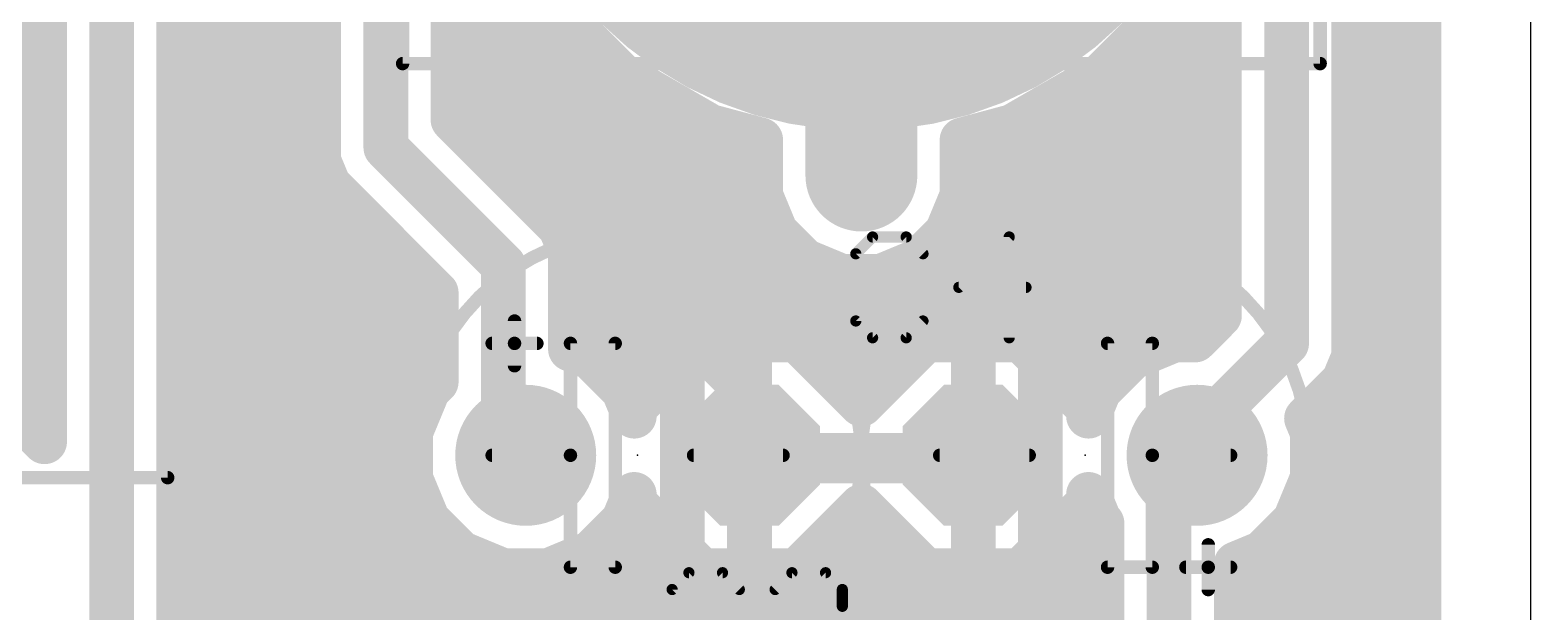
# Model space of a CAD drawing. Extents: x 40.6 to 122, y 26.7 to 70.8.
# Drawn here: x 104.86 to 121.9, y 41.4 to 48.01 of the extents above; entities that cross this region are included whole.
import ezdxf

# ---------------------------------------------------------------- set-up
doc = ezdxf.new("R2010")
doc.units = 0
for name, color, linetype in [('16', 175, 'CONTINUOUS'), ('17', 82, 'CONTINUOUS'), ('20', 7, 'CONTINUOUS'), ('21', 253, 'CONTINUOUS'), ('23', 7, 'CONTINUOUS'), ('25', 253, 'CONTINUOUS'), ('42', 175, 'CONTINUOUS'), ('43', 82, 'CONTINUOUS'), ('51', 253, 'CONTINUOUS')]:
    doc.layers.add(name, color=color, linetype=linetype)

# ---------------------------------------------------------------- blocks, each defined once
blk = doc.blocks.new('RECT')
blk.add_solid([(-0.5, -0.5), (0.5, -0.5), (-0.5, 0.5), (0.5, 0.5)])
blk = doc.blocks.new('ROUNDP')
at = {"const_width": 0.5}
blk.add_lwpolyline([(0, -0.25, 1), (0, 0.25, 1), (0, -0.25)], format="xyb", dxfattribs=at)
blk = doc.blocks.new('OCTAGONP')
at = {"const_width": 0.5}
blk.add_lwpolyline([(-0.25, -0.1036), (-0.25, 0.1036), (-0.1036, 0.25), (0.1036, 0.25), (0.25, 0.1036), (0.25, -0.1036), (0.1036, -0.25), (-0.1036, -0.25), (-0.25, -0.1036), (-0.25, 0.1036)], dxfattribs=at)

msp = doc.modelspace()

# ---------------------------------------------------------------- linework, layer by layer
at = {"layer": '16'}
for points, const_width in [([(120.63, 69.52), (120.63, 29.21)], 0.508), ([(120.015, 38.6715), (120.015, 65.786)], 0.508), ([(108.1405, 63.2706), (108.1405, 46.5209)], 0.508), ([(108.9025, 63.119), (108.9025, 46.6725)], 0.508), ([(119.888, 44.2984), (119.888, 53.0471)], 0.508), ([(109.7915, 47.117), (109.7915, 52.8955)], 0.508), ([(119.126, 44.45), (119.126, 52.8955)], 0.508), ([(106.553, 34.9526), (106.553, 51.2691)], 0.508), ([(105.791, 34.671), (105.791, 51.1175)], 0.508), ([(114.3, 46.355), (114.3, 50.8)], 1.27), ([(105.029, 50.8019), (105.029, 43.3338)], 0.508), ([(109.6645, 46.9881), (109.6645, 50.0091)], 0.508), ([(118.364, 49.2031), (118.364, 44.7656)], 0.508), ([(110.7431, 48.3247), (111.5707, 47.4971)], 0.508), ([(117.0293, 47.4971), (117.8569, 48.3247)], 0.508), ([(102.87, 48.26), (105.029, 48.26)], 0.508), ([(106.553, 48.26), (108.1405, 48.26)], 0.508), ([(109.6645, 48.26), (110.8078, 48.26)], 0.508), ([(117.7922, 48.26), (118.364, 48.26)], 0.508), ([(119.888, 48.26), (120.63, 48.26)], 0.508), ([(104.0144, 47.752), (105.029, 47.752)], 0.508), ([(106.553, 47.752), (108.1405, 47.752)], 0.508), ([(109.6645, 47.752), (111.3158, 47.752)], 0.508), ([(117.2842, 47.752), (118.364, 47.752)], 0.508), ([(119.888, 47.752), (120.63, 47.752)], 0.508), ([(111.5707, 47.4971), (112.5843, 46.9119)], 0.508), ([(116.0157, 46.9119), (117.0293, 47.4971)], 0.508), ([(103.5064, 47.244), (105.029, 47.244)], 0.508), ([(106.553, 47.244), (108.1405, 47.244)], 0.508), ([(109.6645, 47.244), (112.0091, 47.244)], 0.508), ([(113.3475, 43.561), (109.7915, 47.117)], 0.508), ([(116.5909, 47.244), (118.364, 47.244)], 0.508), ([(119.888, 47.244), (120.63, 47.244)], 0.508), ([(110.882, 45.7706), (109.6645, 46.9881)], 0.508), ([(112.5843, 46.9119), (113.157, 46.7585)], 0.508), ([(115.443, 46.7585), (116.0157, 46.9119)], 0.508), ([(87.4395, 46.736), (105.029, 46.736)], 0.508), ([(106.553, 46.736), (108.1405, 46.736)], 0.508), ([(108.9025, 46.6725), (110.236, 45.339)], 0.508), ([(109.9166, 46.736), (113.157, 46.736)], 0.508), ([(113.157, 46.7585), (113.157, 46.1276)], 0.508), ([(115.443, 46.1276), (115.443, 46.7585)], 0.508), ([(115.443, 46.736), (118.364, 46.736)], 0.508), ([(119.888, 46.736), (120.63, 46.736)], 0.508), ([(108.1405, 46.5209), (108.2565, 46.2409)], 0.508), ([(87.4395, 46.228), (105.029, 46.228)], 0.508), ([(106.553, 46.228), (108.2694, 46.228)], 0.508), ([(108.2565, 46.2409), (108.4709, 46.0265)], 0.508), ([(110.4246, 46.228), (113.157, 46.228)], 0.508), ([(113.157, 46.1276), (113.331, 45.7075)], 0.508), ([(115.269, 45.7075), (115.443, 46.1276)], 0.508), ([(115.443, 46.228), (118.364, 46.228)], 0.508), ([(119.888, 46.228), (120.63, 46.228)], 0.508), ([(108.4709, 46.0265), (109.474, 45.0234)], 0.508), ([(110.998, 45.4906), (110.882, 45.7706)], 0.508), ([(87.4395, 45.72), (105.029, 45.72)], 0.508), ([(106.553, 45.72), (108.7774, 45.72)], 0.508), ([(110.903, 45.72), (113.3258, 45.72)], 0.508), ([(113.331, 45.7075), (113.6525, 45.386)], 0.508), ([(114.9475, 45.386), (115.269, 45.7075)], 0.508), ([(115.2741, 45.72), (118.364, 45.72)], 0.508), ([(119.888, 45.72), (120.63, 45.72)], 0.508), ([(110.998, 44.3855), (110.998, 45.4906)], 0.508), ([(110.236, 45.339), (110.236, 43.561)], 0.508), ([(113.6525, 45.386), (114.0726, 45.212)], 0.508), ([(114.5274, 45.212), (114.9475, 45.386)], 0.508), ([(87.4395, 45.212), (105.029, 45.212)], 0.508), ([(106.553, 45.212), (109.2854, 45.212)], 0.508), ([(110.998, 45.212), (114.0726, 45.212)], 0.508), ([(114.0726, 45.212), (114.5274, 45.212)], 0.508), ([(114.5274, 45.212), (118.364, 45.212)], 0.508), ([(119.888, 45.212), (120.63, 45.212)], 0.508), ([(109.474, 45.0234), (109.474, 44.0139)], 0.508), ([(118.364, 44.7656), (118.0865, 44.4881)], 0.508), ([(87.4395, 44.704), (105.029, 44.704)], 0.508), ([(106.553, 44.704), (109.474, 44.704)], 0.508), ([(110.998, 44.704), (118.3024, 44.704)], 0.508), ([(119.888, 44.704), (120.63, 44.704)], 0.508), ([(111.231, 44.2889), (110.998, 44.3855)], 0.508), ([(112.4882, 44.4881), (111.7219, 43.7218)], 0.508), ([(113.03, 44.4881), (112.4882, 44.4881)], 0.508), ([(113.5718, 44.4881), (113.03, 44.4881)], 0.508), ([(113.03, 44.4881), (113.03, 43.18)], 0.508), ([(113.03, 43.18), (113.03, 44.4881)], 0.508), ([(114.3, 43.7599), (113.5718, 44.4881)], 0.508), ([(115.0282, 44.4881), (114.3, 43.7599)], 0.508), ([(115.57, 44.4881), (115.0282, 44.4881)], 0.508), ([(116.1118, 44.4881), (115.57, 44.4881)], 0.508), ([(115.57, 44.4881), (115.57, 43.18)], 0.508), ([(115.57, 43.18), (115.57, 44.4881)], 0.508), ([(116.8781, 43.7218), (116.1118, 44.4881)], 0.508), ([(117.8498, 44.4881), (117.369, 44.2889)], 0.508), ([(118.0865, 44.4881), (117.8498, 44.4881)], 0.508), ([(118.237, 43.561), (119.126, 44.45)], 0.508), ([(111.599, 43.921), (111.231, 44.2889)], 0.508), ([(117.369, 44.2889), (117.001, 43.921)], 0.508), ([(119.772, 44.0184), (119.888, 44.2984)], 0.508), ([(87.4395, 44.196), (105.029, 44.196)], 0.508), ([(106.553, 44.196), (109.474, 44.196)], 0.508), ([(111.3239, 44.196), (112.1961, 44.196)], 0.508), ([(113.03, 44.196), (113.03, 44.196)], 0.508), ([(113.8639, 44.196), (114.7361, 44.196)], 0.508), ([(115.57, 44.196), (115.57, 44.196)], 0.508), ([(116.4039, 44.196), (117.2761, 44.196)], 0.508), ([(119.8456, 44.196), (120.63, 44.196)], 0.508), ([(109.381, 43.921), (109.1819, 43.4402)], 0.508), ([(109.474, 44.0139), (109.381, 43.921)], 0.508), ([(111.7219, 43.6241), (111.599, 43.921)], 0.508), ([(117.001, 43.921), (116.8781, 43.6241)], 0.508), ([(119.3524, 43.5988), (119.772, 44.0184)], 0.508), ([(104.8018, 43.5609), (104.3724, 43.7388)], 0.508), ([(111.7219, 43.7218), (111.7219, 43.6241)], 0.508), ([(116.8781, 43.6241), (116.8781, 43.7218)], 0.508), ([(104.495, 43.688), (105.029, 43.688)], 0.508), ([(105.029, 43.3338), (104.8018, 43.5609)], 0.508), ([(106.553, 43.688), (109.2845, 43.688)], 0.508), ([(110.236, 43.561), (110.49, 43.18)], 0.508), ([(111.6955, 43.688), (111.7219, 43.688)], 0.508), ([(113.03, 43.688), (113.03, 43.688)], 0.508), ([(113.3475, 43.561), (113.03, 43.18)], 0.508), ([(115.57, 43.688), (115.57, 43.688)], 0.508), ([(116.8781, 43.688), (116.9045, 43.688)], 0.508), ([(118.237, 43.561), (118.11, 43.18)], 0.508), ([(119.4181, 43.4402), (119.3524, 43.5988)], 0.508), ([(119.4416, 43.688), (120.63, 43.688)], 0.508), ([(109.1819, 43.4402), (109.1819, 42.9198)], 0.508), ([(119.4181, 42.9198), (119.4181, 43.4402)], 0.508), ([(106.553, 43.18), (109.1819, 43.18)], 0.508), ([(115.57, 43.18), (113.03, 43.18)], 0.508), ([(113.03, 43.18), (113.03, 43.18)], 0.508), ([(113.03, 43.18), (114.3381, 43.18)], 0.508), ([(113.03, 43.18), (113.03, 43.18)], 0.508), ([(113.03, 41.8719), (113.03, 43.18)], 0.508), ([(113.03, 43.18), (113.03, 43.18)], 0.508), ([(113.03, 43.18), (113.03, 41.8719)], 0.508), ([(113.03, 43.18), (115.57, 43.18)], 0.508), ([(113.3475, 43.1165), (113.03, 43.18)], 0.508), ([(113.3475, 43.1165), (115.57, 43.1165)], 0.508), ([(114.3381, 43.18), (115.57, 43.18)], 0.508), ([(115.57, 43.18), (115.57, 43.18)], 0.508), ([(115.57, 43.18), (115.57, 43.18)], 0.508), ([(115.57, 41.8719), (115.57, 43.18)], 0.508), ([(115.57, 43.18), (115.57, 43.18)], 0.508), ([(115.57, 43.18), (115.57, 41.8719)], 0.508), ([(115.57, 43.1165), (115.57, 43.18)], 0.508), ([(117.7925, 43.1165), (118.11, 43.18)], 0.508), ([(117.7925, 43.1165), (117.7925, 40.4495)], 0.508), ([(119.4181, 43.18), (120.63, 43.18)], 0.508), ([(109.1819, 42.9198), (109.381, 42.439)], 0.508), ([(119.219, 42.439), (119.4181, 42.9198)], 0.508), ([(111.599, 42.439), (111.7219, 42.7358)], 0.508), ([(111.7219, 42.7358), (111.7219, 42.6382)], 0.508), ([(116.8781, 42.6382), (116.8781, 42.7358)], 0.508), ([(116.8781, 42.7358), (117.001, 42.439)], 0.508), ([(106.553, 42.672), (109.2845, 42.672)], 0.508), ([(111.6955, 42.672), (111.7219, 42.672)], 0.508), ([(111.7219, 42.6382), (112.4882, 41.8719)], 0.508), ([(113.03, 42.672), (113.03, 42.672)], 0.508), ([(113.5718, 41.8719), (114.3, 42.6001)], 0.508), ([(114.3, 42.6001), (115.0282, 41.8719)], 0.508), ([(115.57, 42.672), (115.57, 42.672)], 0.508), ([(116.1118, 41.8719), (116.8781, 42.6382)], 0.508), ([(116.8781, 42.672), (116.9045, 42.672)], 0.508), ([(119.3155, 42.672), (120.63, 42.672)], 0.508), ([(109.381, 42.439), (109.749, 42.071)], 0.508), ([(111.231, 42.071), (111.599, 42.439)], 0.508), ([(117.001, 42.439), (117.0305, 42.4096)], 0.508), ([(117.0305, 42.4096), (117.0305, 40.7651)], 0.508), ([(118.851, 42.071), (119.219, 42.439)], 0.508), ([(106.553, 42.164), (109.6561, 42.164)], 0.508), ([(109.749, 42.071), (110.2298, 41.8719)], 0.508), ([(110.7502, 41.8719), (111.231, 42.071)], 0.508), ([(111.3239, 42.164), (112.1961, 42.164)], 0.508), ([(113.03, 42.164), (113.03, 42.164)], 0.508), ([(113.8639, 42.164), (114.7361, 42.164)], 0.508), ([(115.57, 42.164), (115.57, 42.164)], 0.508), ([(116.4039, 42.164), (117.0305, 42.164)], 0.508), ([(118.5545, 41.9482), (118.851, 42.071)], 0.508), ([(118.9439, 42.164), (120.63, 42.164)], 0.508), ([(110.2298, 41.8719), (110.7502, 41.8719)], 0.508), ([(112.4882, 41.8719), (113.03, 41.8719)], 0.508), ([(113.03, 41.8719), (113.5718, 41.8719)], 0.508), ([(115.0282, 41.8719), (115.57, 41.8719)], 0.508), ([(115.57, 41.8719), (116.1118, 41.8719)], 0.508), ([(118.5545, 40.2979), (118.5545, 41.9482)], 0.508), ([(106.553, 41.656), (117.0305, 41.656)], 0.508), ([(118.5545, 41.656), (120.63, 41.656)], 0.508), ([(106.553, 41.148), (117.0305, 41.148)], 0.508), ([(118.5545, 41.148), (120.63, 41.148)], 0.508)]:
    msp.add_lwpolyline(points, dxfattribs=dict(at, const_width=const_width))
for points, const_width in [([(105.029, 47.625, 1), (105.029, 47.879)], 0.254), ([(106.553, 47.879, 1), (106.553, 47.625)], 0.254), ([(108.1405, 47.625, 1), (108.1405, 47.879)], 0.254), ([(109.6645, 47.879, 1), (109.6645, 47.625)], 0.254), ([(111.3158, 47.625, 1), (111.3158, 47.879)], 0.254), ([(117.2842, 47.879, 1), (117.2842, 47.625)], 0.254), ([(118.364, 47.625, 1), (118.364, 47.879)], 0.254), ([(119.888, 47.879, 1), (119.888, 47.625)], 0.254), ([(120.63, 47.625, 1), (120.63, 47.879)], 0.254), ([(111.6342, 47.6071, 1), (111.5072, 47.3871)], 0.254), ([(111.4809, 47.4073, 1), (111.6605, 47.5869)], 0.254), ([(116.9395, 47.5869, 1), (117.1191, 47.4073)], 0.254), ([(117.0928, 47.3871, 1), (116.9658, 47.6071)], 0.254), ([(105.029, 47.117, 1), (105.029, 47.371)], 0.254), ([(106.553, 47.371, 1), (106.553, 47.117)], 0.254), ([(108.1405, 47.117, 1), (108.1405, 47.371)], 0.254), ([(109.6645, 47.371, 1), (109.6645, 47.117)], 0.254), ([(109.8813, 47.2068, 1), (109.7017, 47.0272)], 0.254), ([(112.0091, 47.117, 1), (112.0091, 47.371)], 0.254), ([(116.5909, 47.371, 1), (116.5909, 47.117)], 0.254), ([(118.364, 47.117, 1), (118.364, 47.371)], 0.254), ([(119.888, 47.371, 1), (119.888, 47.117)], 0.254), ([(120.63, 47.117, 1), (120.63, 47.371)], 0.254), ([(109.7543, 47.0779, 1), (109.5747, 46.8983)], 0.254), ([(109.6645, 47.117, 1), (109.9185, 47.117)], 0.254), ([(109.5375, 46.9881, 1), (109.7915, 46.9881)], 0.254), ([(112.6172, 47.0346, 1), (112.5514, 46.7892)], 0.254), ([(112.5208, 46.8019, 1), (112.6478, 47.0219)], 0.254), ([(115.9522, 47.0219, 1), (116.0792, 46.8019)], 0.254), ([(116.0486, 46.7892, 1), (115.9828, 47.0346)], 0.254), ([(105.029, 46.609, 1), (105.029, 46.863)], 0.254), ([(106.553, 46.863, 1), (106.553, 46.609)], 0.254), ([(108.1405, 46.609, 1), (108.1405, 46.863)], 0.254), ([(108.9923, 46.7623, 1), (108.8127, 46.5827)], 0.254), ([(109.9166, 46.863, 1), (109.9166, 46.609)], 0.254), ([(113.284, 46.7585, 1), (113.03, 46.7585)], 0.254), ([(113.1241, 46.6358, 1), (113.1899, 46.8811)], 0.254), ([(113.157, 46.609, 1), (113.157, 46.863)], 0.254), ([(115.57, 46.7585, 1), (115.316, 46.7585)], 0.254), ([(115.4101, 46.8811, 1), (115.4759, 46.6358)], 0.254), ([(115.443, 46.863, 1), (115.443, 46.609)], 0.254), ([(118.364, 46.609, 1), (118.364, 46.863)], 0.254), ([(119.888, 46.863, 1), (119.888, 46.609)], 0.254), ([(120.63, 46.609, 1), (120.63, 46.863)], 0.254), ([(108.2578, 46.5695, 1), (108.0232, 46.4723)], 0.254), ([(108.7755, 46.6725, 1), (109.0295, 46.6725)], 0.254), ([(108.0135, 46.5209, 1), (108.2675, 46.5209)], 0.254), ([(113.9825, 46.355, 1), (114.6175, 46.355)], 0.635), ([(105.029, 46.101, 1), (105.029, 46.355)], 0.254), ([(106.553, 46.355, 1), (106.553, 46.101)], 0.254), ([(108.3463, 46.3307, 1), (108.1667, 46.1511)], 0.254), ([(108.1392, 46.1923, 1), (108.3738, 46.2895)], 0.254), ([(108.2694, 46.101, 1), (108.2694, 46.355)], 0.254), ([(110.4246, 46.355, 1), (110.4246, 46.101)], 0.254), ([(113.2743, 46.1762, 1), (113.0397, 46.079)], 0.254), ([(113.157, 46.101, 1), (113.157, 46.355)], 0.254), ([(115.443, 46.355, 1), (115.443, 46.101)], 0.254), ([(115.5603, 46.079, 1), (115.3257, 46.1762)], 0.254), ([(118.364, 46.101, 1), (118.364, 46.355)], 0.254), ([(119.888, 46.355, 1), (119.888, 46.101)], 0.254), ([(120.63, 46.101, 1), (120.63, 46.355)], 0.254), ([(108.5607, 46.1163, 1), (108.3811, 45.9367)], 0.254), ([(108.3811, 45.9367, 1), (108.5607, 46.1163)], 0.254), ([(113.03, 46.1276, 1), (113.284, 46.1276)], 0.254), ([(115.316, 46.1276, 1), (115.57, 46.1276)], 0.254), ([(110.9993, 45.8192, 1), (110.7647, 45.722)], 0.254), ([(105.029, 45.593, 1), (105.029, 45.847)], 0.254), ([(106.553, 45.847, 1), (106.553, 45.593)], 0.254), ([(108.7774, 45.593, 1), (108.7774, 45.847)], 0.254), ([(110.903, 45.847, 1), (110.903, 45.593)], 0.254), ([(110.7922, 45.6808, 1), (110.9718, 45.8604)], 0.254), ([(113.4208, 45.7973, 1), (113.2412, 45.6177)], 0.254), ([(113.2137, 45.6589, 1), (113.4483, 45.7561)], 0.254), ([(113.3258, 45.593, 1), (113.3258, 45.847)], 0.254), ([(115.1517, 45.7561, 1), (115.3863, 45.6589)], 0.254), ([(115.2741, 45.847, 1), (115.2741, 45.593)], 0.254), ([(115.3588, 45.6177, 1), (115.1792, 45.7973)], 0.254), ([(118.364, 45.593, 1), (118.364, 45.847)], 0.254), ([(119.888, 45.847, 1), (119.888, 45.593)], 0.254), ([(120.63, 45.593, 1), (120.63, 45.847)], 0.254), ([(111.125, 45.4906, 1), (110.871, 45.4906)], 0.254), ([(110.8807, 45.442, 1), (111.1153, 45.5392)], 0.254), ([(110.363, 45.339, 1), (110.109, 45.339)], 0.254), ([(110.1462, 45.2492, 1), (110.3258, 45.4288)], 0.254), ([(113.7011, 45.5033, 1), (113.6039, 45.2687)], 0.254), ([(113.5627, 45.2962, 1), (113.7423, 45.4758)], 0.254), ([(114.8577, 45.4758, 1), (115.0373, 45.2962)], 0.254), ([(114.9961, 45.2687, 1), (114.8989, 45.5033)], 0.254), ([(105.029, 45.085, 1), (105.029, 45.339)], 0.254), ([(106.553, 45.339, 1), (106.553, 45.085)], 0.254), ([(109.2854, 45.085, 1), (109.2854, 45.339)], 0.254), ([(110.998, 45.339, 1), (110.998, 45.085)], 0.254), ([(114.0726, 45.339, 1), (114.0726, 45.085)], 0.254), ([(114.024, 45.0947, 1), (114.1212, 45.3293)], 0.254), ([(114.0726, 45.085, 1), (114.0726, 45.339)], 0.254), ([(114.5274, 45.339, 1), (114.5274, 45.085)], 0.254), ([(114.4788, 45.3293, 1), (114.576, 45.0947)], 0.254), ([(114.5274, 45.085, 1), (114.5274, 45.339)], 0.254), ([(118.364, 45.085, 1), (118.364, 45.339)], 0.254), ([(119.888, 45.339, 1), (119.888, 45.085)], 0.254), ([(120.63, 45.085, 1), (120.63, 45.339)], 0.254), ([(109.601, 45.0234, 1), (109.347, 45.0234)], 0.254), ([(109.3842, 44.9336, 1), (109.5638, 45.1132)], 0.254), ([(118.4538, 44.6758, 1), (118.2742, 44.8554)], 0.254), ([(105.029, 44.577, 1), (105.029, 44.831)], 0.254), ([(106.553, 44.831, 1), (106.553, 44.577)], 0.254), ([(109.474, 44.577, 1), (109.474, 44.831)], 0.254), ([(110.998, 44.831, 1), (110.998, 44.577)], 0.254), ([(118.237, 44.7656, 1), (118.491, 44.7656)], 0.254), ([(118.3024, 44.577, 1), (118.3024, 44.831)], 0.254), ([(119.888, 44.831, 1), (119.888, 44.577)], 0.254), ([(120.63, 44.577, 1), (120.63, 44.831)], 0.254), ([(111.0466, 44.5028, 1), (110.9494, 44.2681)], 0.254), ([(112.4882, 44.6151, 1), (112.4882, 44.3611)], 0.254), ([(112.578, 44.3983, 1), (112.3984, 44.5779)], 0.254), ([(113.03, 44.6151, 1), (113.03, 44.3611)], 0.254), ([(113.157, 44.4881, 1), (112.903, 44.4881)], 0.254), ([(113.157, 44.4881, 1), (112.903, 44.4881)], 0.254), ([(113.03, 44.3611, 1), (113.03, 44.6151)], 0.254), ([(113.6616, 44.5779, 1), (113.482, 44.3983)], 0.254), ([(113.5718, 44.3611, 1), (113.5718, 44.6151)], 0.254), ([(115.0282, 44.6151, 1), (115.0282, 44.3611)], 0.254), ([(115.118, 44.3983, 1), (114.9384, 44.5779)], 0.254), ([(115.57, 44.6151, 1), (115.57, 44.3611)], 0.254), ([(115.697, 44.4881, 1), (115.443, 44.4881)], 0.254), ([(115.697, 44.4881, 1), (115.443, 44.4881)], 0.254), ([(115.57, 44.3611, 1), (115.57, 44.6151)], 0.254), ([(116.2016, 44.5779, 1), (116.022, 44.3983)], 0.254), ([(116.1118, 44.3611, 1), (116.1118, 44.6151)], 0.254), ([(117.8498, 44.6151, 1), (117.8498, 44.3611)], 0.254), ([(117.8984, 44.3708, 1), (117.8012, 44.6054)], 0.254), ([(117.9967, 44.5779, 1), (118.1763, 44.3983)], 0.254), ([(118.0865, 44.3611, 1), (118.0865, 44.6151)], 0.254), ([(119.2158, 44.3602, 1), (119.0362, 44.5398)], 0.254), ([(110.871, 44.3855, 1), (111.125, 44.3855)], 0.254), ([(111.3208, 44.3788, 1), (111.1412, 44.1991)], 0.254), ([(111.1824, 44.1716, 1), (111.2796, 44.4063)], 0.254), ([(117.3204, 44.4063, 1), (117.4176, 44.1716)], 0.254), ([(117.4588, 44.1991, 1), (117.2792, 44.3788)], 0.254), ([(118.999, 44.45, 1), (119.253, 44.45)], 0.254), ([(120.0053, 44.2498, 1), (119.7707, 44.347)], 0.254), ([(105.029, 44.069, 1), (105.029, 44.323)], 0.254), ([(106.553, 44.323, 1), (106.553, 44.069)], 0.254), ([(109.474, 44.069, 1), (109.474, 44.323)], 0.254), ([(111.3239, 44.323, 1), (111.3239, 44.069)], 0.254), ([(112.1961, 44.069, 1), (112.1961, 44.323)], 0.254), ([(113.03, 44.323, 1), (113.03, 44.069)], 0.254), ([(113.03, 44.069, 1), (113.03, 44.323)], 0.254), ([(113.8639, 44.323, 1), (113.8639, 44.069)], 0.254), ([(114.7361, 44.069, 1), (114.7361, 44.323)], 0.254), ([(115.57, 44.323, 1), (115.57, 44.069)], 0.254), ([(115.57, 44.069, 1), (115.57, 44.323)], 0.254), ([(116.4039, 44.323, 1), (116.4039, 44.069)], 0.254), ([(117.2761, 44.069, 1), (117.2761, 44.323)], 0.254), ([(119.8456, 44.323, 1), (119.8456, 44.069)], 0.254), ([(119.761, 44.2984, 1), (120.015, 44.2984)], 0.254), ([(120.63, 44.069, 1), (120.63, 44.323)], 0.254), ([(109.2912, 44.0108, 1), (109.4708, 43.8312)], 0.254), ([(109.4984, 43.8724, 1), (109.2637, 43.9696)], 0.254), ([(109.347, 44.0139, 1), (109.601, 44.0139)], 0.254), ([(109.5638, 43.9241, 1), (109.3842, 44.1037)], 0.254), ([(111.7163, 43.9696, 1), (111.4816, 43.8724)], 0.254), ([(111.5091, 43.8312, 1), (111.6888, 44.0108)], 0.254), ([(116.9112, 44.0108, 1), (117.0908, 43.8312)], 0.254), ([(117.1184, 43.8724, 1), (116.8837, 43.9696)], 0.254), ([(119.6547, 44.067, 1), (119.8893, 43.9698)], 0.254), ([(119.8618, 43.9286, 1), (119.6822, 44.1082)], 0.254), ([(111.8489, 43.7218, 1), (111.5949, 43.7218)], 0.254), ([(114.2102, 43.8497, 1), (114.3898, 43.6701)], 0.254), ([(114.2102, 43.6701, 1), (114.3898, 43.8497)], 0.254), ([(117.0051, 43.7218, 1), (116.7511, 43.7218)], 0.254), ([(104.8916, 43.6507, 1), (104.712, 43.4711)], 0.254), ([(104.7532, 43.4436, 1), (104.8504, 43.6783)], 0.254), ([(105.029, 43.561, 1), (105.029, 43.815)], 0.254), ([(106.553, 43.815, 1), (106.553, 43.561)], 0.254), ([(109.2845, 43.561, 1), (109.2845, 43.815)], 0.254), ([(110.3417, 43.6314, 1), (110.1303, 43.4906)], 0.254), ([(111.6955, 43.815, 1), (111.6955, 43.561)], 0.254), ([(111.6321, 43.8116, 1), (111.8117, 43.632)], 0.254), ([(111.6046, 43.5755, 1), (111.8392, 43.6727)], 0.254), ([(111.7219, 43.561, 1), (111.7219, 43.815)], 0.254), ([(113.03, 43.815, 1), (113.03, 43.561)], 0.254), ([(113.03, 43.561, 1), (113.03, 43.815)], 0.254), ([(113.4451, 43.4797, 1), (113.2499, 43.6423)], 0.254), ([(115.57, 43.815, 1), (115.57, 43.561)], 0.254), ([(115.57, 43.561, 1), (115.57, 43.815)], 0.254), ([(116.8781, 43.815, 1), (116.8781, 43.561)], 0.254), ([(116.7608, 43.6727, 1), (116.9954, 43.5755)], 0.254), ([(116.7883, 43.632, 1), (116.9679, 43.8116)], 0.254), ([(116.9045, 43.561, 1), (116.9045, 43.815)], 0.254), ([(118.3575, 43.5208, 1), (118.1165, 43.6012)], 0.254), ([(119.4697, 43.6474, 1), (119.2351, 43.5502)], 0.254), ([(119.2626, 43.6886, 1), (119.4422, 43.509)], 0.254), ([(119.4416, 43.815, 1), (119.4416, 43.561)], 0.254), ([(120.63, 43.561, 1), (120.63, 43.815)], 0.254), ([(109.3089, 43.4402, 1), (109.0549, 43.4402)], 0.254), ([(109.0646, 43.4888, 1), (109.2992, 43.3916)], 0.254), ([(110.109, 43.561, 1), (110.363, 43.561)], 0.254), ([(111.5949, 43.6241, 1), (111.8489, 43.6241)], 0.254), ([(113.2577, 43.4712, 1), (113.4373, 43.6508)], 0.254), ([(116.7511, 43.6241, 1), (117.0051, 43.6241)], 0.254), ([(118.1472, 43.6508, 1), (118.3268, 43.4712)], 0.254), ([(119.5451, 43.4402, 1), (119.2911, 43.4402)], 0.254), ([(119.3008, 43.3916, 1), (119.5354, 43.4888)], 0.254), ([(104.902, 43.3338, 1), (105.156, 43.3338)], 0.254), ([(104.9392, 43.244, 1), (105.1188, 43.4236)], 0.254), ([(106.553, 43.307, 1), (106.553, 43.053)], 0.254), ([(109.1819, 43.053, 1), (109.1819, 43.307)], 0.254), ([(110.3843, 43.1096, 1), (110.5957, 43.2504)], 0.254), ([(113.03, 43.307, 1), (113.03, 43.053)], 0.254), ([(113.157, 43.18, 1), (112.903, 43.18)], 0.254), ([(113.03, 43.307, 1), (113.03, 43.053)], 0.254), ([(113.03, 43.307, 1), (113.03, 43.053)], 0.254), ([(113.157, 43.18, 1), (112.903, 43.18)], 0.254), ([(113.03, 43.307, 1), (113.03, 43.053)], 0.254), ([(113.157, 43.18, 1), (112.903, 43.18)], 0.254), ([(113.03, 43.307, 1), (113.03, 43.053)], 0.254), ([(113.0549, 43.3045, 1), (113.0051, 43.0555)], 0.254), ([(112.9324, 43.2613, 1), (113.1276, 43.0987)], 0.254), ([(112.903, 43.18, 1), (113.157, 43.18)], 0.254), ([(112.903, 43.18, 1), (113.157, 43.18)], 0.254), ([(112.903, 43.18, 1), (113.157, 43.18)], 0.254), ([(113.03, 43.053, 1), (113.03, 43.307)], 0.254), ([(113.03, 43.053, 1), (113.03, 43.307)], 0.254), ([(113.3475, 43.2435, 1), (113.3475, 42.9895)], 0.254), ([(113.3226, 42.992, 1), (113.3724, 43.241)], 0.254), ([(114.3381, 43.307, 1), (114.3381, 43.053)], 0.254), ([(114.3381, 43.053, 1), (114.3381, 43.307)], 0.254), ([(115.697, 43.18, 1), (115.443, 43.18)], 0.254), ([(115.57, 43.307, 1), (115.57, 43.053)], 0.254), ([(115.697, 43.18, 1), (115.443, 43.18)], 0.254), ([(115.57, 43.307, 1), (115.57, 43.053)], 0.254), ([(115.697, 43.18, 1), (115.443, 43.18)], 0.254), ([(115.697, 43.18, 1), (115.443, 43.18)], 0.254), ([(115.443, 43.18, 1), (115.697, 43.18)], 0.254), ([(115.443, 43.18, 1), (115.697, 43.18)], 0.254), ([(115.443, 43.18, 1), (115.697, 43.18)], 0.254), ([(115.57, 43.053, 1), (115.57, 43.307)], 0.254), ([(115.57, 43.053, 1), (115.57, 43.307)], 0.254), ([(115.57, 43.053, 1), (115.57, 43.307)], 0.254), ([(115.57, 43.053, 1), (115.57, 43.307)], 0.254), ([(115.57, 43.053, 1), (115.57, 43.307)], 0.254), ([(115.57, 42.9895, 1), (115.57, 43.2435)], 0.254), ([(117.9195, 43.1165, 1), (117.6655, 43.1165)], 0.254), ([(117.7676, 43.241, 1), (117.8174, 42.992)], 0.254), ([(117.9895, 43.2202, 1), (118.2305, 43.1398)], 0.254), ([(118.1349, 43.0555, 1), (118.0851, 43.3045)], 0.254), ([(119.4181, 43.307, 1), (119.4181, 43.053)], 0.254), ([(120.63, 43.053, 1), (120.63, 43.307)], 0.254), ([(109.2992, 42.9684, 1), (109.0646, 42.8712)], 0.254), ([(115.443, 43.1165, 1), (115.697, 43.1165)], 0.254), ([(119.5354, 42.8712, 1), (119.3008, 42.9684)], 0.254), ([(109.0549, 42.9198, 1), (109.3089, 42.9198)], 0.254), ([(111.8489, 42.7358, 1), (111.5949, 42.7358)], 0.254), ([(111.8392, 42.6872, 1), (111.6046, 42.7845)], 0.254), ([(117.0051, 42.7358, 1), (116.7511, 42.7358)], 0.254), ([(116.9954, 42.7845, 1), (116.7608, 42.6872)], 0.254), ([(119.2911, 42.9198, 1), (119.5451, 42.9198)], 0.254), ([(106.553, 42.799, 1), (106.553, 42.545)], 0.254), ([(109.2845, 42.545, 1), (109.2845, 42.799)], 0.254), ([(111.6955, 42.799, 1), (111.6955, 42.545)], 0.254), ([(111.8117, 42.728, 1), (111.6321, 42.5484)], 0.254), ([(111.5949, 42.6382, 1), (111.8489, 42.6382)], 0.254), ([(111.7219, 42.545, 1), (111.7219, 42.799)], 0.254), ([(113.03, 42.799, 1), (113.03, 42.545)], 0.254), ([(113.03, 42.545, 1), (113.03, 42.799)], 0.254), ([(114.3898, 42.6899, 1), (114.2102, 42.5103)], 0.254), ([(114.3898, 42.5103, 1), (114.2102, 42.6899)], 0.254), ([(115.57, 42.799, 1), (115.57, 42.545)], 0.254), ([(115.57, 42.545, 1), (115.57, 42.799)], 0.254), ([(116.8781, 42.799, 1), (116.8781, 42.545)], 0.254), ([(116.7511, 42.6382, 1), (117.0051, 42.6382)], 0.254), ([(116.9679, 42.5484, 1), (116.7883, 42.728)], 0.254), ([(116.9045, 42.545, 1), (116.9045, 42.799)], 0.254), ([(119.3155, 42.799, 1), (119.3155, 42.545)], 0.254), ([(120.63, 42.545, 1), (120.63, 42.799)], 0.254), ([(109.4708, 42.5288, 1), (109.2912, 42.3492)], 0.254), ([(109.2637, 42.3904, 1), (109.4984, 42.4876)], 0.254), ([(111.4816, 42.4876, 1), (111.7163, 42.3904)], 0.254), ([(111.6888, 42.3492, 1), (111.5091, 42.5288)], 0.254), ([(117.0908, 42.5288, 1), (116.9112, 42.3492)], 0.254), ([(116.8837, 42.3904, 1), (117.1184, 42.4876)], 0.254), ([(117.1575, 42.4096, 1), (116.9035, 42.4096)], 0.254), ([(116.9407, 42.3198, 1), (117.1203, 42.4994)], 0.254), ([(119.1016, 42.4876, 1), (119.3363, 42.3904)], 0.254), ([(119.3088, 42.3492, 1), (119.1291, 42.5288)], 0.254), ([(106.553, 42.291, 1), (106.553, 42.037)], 0.254), ([(109.7976, 42.1884, 1), (109.7004, 41.9537)], 0.254), ([(109.6561, 42.037, 1), (109.6561, 42.291)], 0.254), ([(109.6592, 41.9812, 1), (109.8388, 42.1608)], 0.254), ([(111.1412, 42.1608, 1), (111.3208, 41.9812)], 0.254), ([(111.2796, 41.9537, 1), (111.1824, 42.1884)], 0.254), ([(111.3239, 42.291, 1), (111.3239, 42.037)], 0.254), ([(112.1961, 42.037, 1), (112.1961, 42.291)], 0.254), ([(113.03, 42.291, 1), (113.03, 42.037)], 0.254), ([(113.03, 42.037, 1), (113.03, 42.291)], 0.254), ([(113.8639, 42.291, 1), (113.8639, 42.037)], 0.254), ([(114.7361, 42.037, 1), (114.7361, 42.291)], 0.254), ([(115.57, 42.291, 1), (115.57, 42.037)], 0.254), ([(115.57, 42.037, 1), (115.57, 42.291)], 0.254), ([(116.4039, 42.291, 1), (116.4039, 42.037)], 0.254), ([(117.0305, 42.037, 1), (117.0305, 42.291)], 0.254), ([(118.7612, 42.1608, 1), (118.9408, 41.9812)], 0.254), ([(118.8996, 41.9537, 1), (118.8024, 42.1884)], 0.254), ([(118.9439, 42.291, 1), (118.9439, 42.037)], 0.254), ([(120.63, 42.037, 1), (120.63, 42.291)], 0.254), ([(110.2298, 41.9989, 1), (110.2298, 41.7449)], 0.254), ([(110.1812, 41.7546, 1), (110.2784, 41.9892)], 0.254), ([(110.7016, 41.9892, 1), (110.7988, 41.7546)], 0.254), ([(110.7502, 41.7449, 1), (110.7502, 41.9989)], 0.254), ([(112.4882, 41.9989, 1), (112.4882, 41.7449)], 0.254), ([(112.3984, 41.7821, 1), (112.578, 41.9617)], 0.254), ([(113.03, 41.9989, 1), (113.03, 41.7449)], 0.254), ([(113.03, 41.7449, 1), (113.03, 41.9989)], 0.254), ([(113.482, 41.9617, 1), (113.6616, 41.7821)], 0.254), ([(113.5718, 41.7449, 1), (113.5718, 41.9989)], 0.254), ([(115.0282, 41.9989, 1), (115.0282, 41.7449)], 0.254), ([(114.9384, 41.7821, 1), (115.118, 41.9617)], 0.254), ([(115.57, 41.9989, 1), (115.57, 41.7449)], 0.254), ([(115.57, 41.7449, 1), (115.57, 41.9989)], 0.254), ([(116.022, 41.9617, 1), (116.2016, 41.7821)], 0.254), ([(116.1118, 41.7449, 1), (116.1118, 41.9989)], 0.254), ([(118.6815, 41.9482, 1), (118.4275, 41.9482)], 0.254), ([(118.5059, 42.0656, 1), (118.6031, 41.8309)], 0.254), ([(106.553, 41.783, 1), (106.553, 41.529)], 0.254), ([(112.903, 41.8719, 1), (113.157, 41.8719)], 0.254), ([(112.903, 41.8719, 1), (113.157, 41.8719)], 0.254), ([(115.443, 41.8719, 1), (115.697, 41.8719)], 0.254), ([(115.443, 41.8719, 1), (115.697, 41.8719)], 0.254), ([(117.0305, 41.529, 1), (117.0305, 41.783)], 0.254), ([(118.5545, 41.783, 1), (118.5545, 41.529)], 0.254), ([(120.63, 41.529, 1), (120.63, 41.783)], 0.254)]:
    msp.add_lwpolyline(points, format="xyb", dxfattribs=dict(at, const_width=const_width))
at = {"layer": '20'}
msp.add_line((121.9, 27.94), (121.9, 70.79), dxfattribs=at)
at = {"layer": '21', "const_width": 0.1524}
for points in [[(106.426, 42.926), (106.426, 56.134)], [(109.093, 49.53), (109.093, 47.625)], [(119.507, 49.53), (119.507, 47.625)], [(109.093, 47.625), (119.507, 47.625)], [(110.363, 44.45), (110.363, 44.704)], [(110.109, 44.45), (110.363, 44.45)], [(110.363, 44.196), (110.363, 44.45)], [(110.363, 44.45), (110.617, 44.45)], [(53.594, 42.926), (106.426, 42.926)], [(118.237, 42.164), (118.237, 41.91)], [(118.237, 41.91), (117.983, 41.91)], [(118.491, 41.91), (118.237, 41.91)], [(118.237, 41.91), (118.237, 41.656)]]:
    msp.add_lwpolyline(points, dxfattribs=at)
at = {"layer": '21'}
for points, const_width in [([(109.093, 47.6631, 1), (109.093, 47.5869)], 0.0762), ([(109.0549, 47.625, 1), (109.1311, 47.625)], 0.0762), ([(119.4689, 47.625, 1), (119.5451, 47.625)], 0.0762), ([(119.507, 47.5869, 1), (119.507, 47.6631)], 0.0762), ([(111.76, 40.64, 1), (111.76, 45.72, 1), (111.76, 40.64)], 0.1524), ([(116.84, 40.64, 1), (116.84, 45.72, 1), (116.84, 40.64)], 0.1524), ([(110.4011, 44.704, 1), (110.3249, 44.704)], 0.0762), ([(110.109, 44.4881, 1), (110.109, 44.4119)], 0.0762), ([(110.4011, 44.45, 1), (110.3249, 44.45)], 0.0762), ([(110.363, 44.4881, 1), (110.363, 44.4119)], 0.0762), ([(110.3249, 44.45, 1), (110.4011, 44.45)], 0.0762), ([(110.363, 44.4119, 1), (110.363, 44.4881)], 0.0762), ([(110.617, 44.4119, 1), (110.617, 44.4881)], 0.0762), ([(110.3249, 44.196, 1), (110.4011, 44.196)], 0.0762), ([(106.3879, 42.926, 1), (106.4641, 42.926)], 0.0762), ([(106.426, 42.8879, 1), (106.426, 42.9641)], 0.0762), ([(118.2751, 42.164, 1), (118.1989, 42.164)], 0.0762), ([(117.983, 41.9481, 1), (117.983, 41.8719)], 0.0762), ([(118.237, 41.9481, 1), (118.237, 41.8719)], 0.0762), ([(118.2751, 41.91, 1), (118.1989, 41.91)], 0.0762), ([(118.1989, 41.91, 1), (118.2751, 41.91)], 0.0762), ([(118.237, 41.8719, 1), (118.237, 41.9481)], 0.0762), ([(118.491, 41.8719, 1), (118.491, 41.9481)], 0.0762), ([(118.1989, 41.656, 1), (118.2751, 41.656)], 0.0762)]:
    msp.add_lwpolyline(points, format="xyb", dxfattribs=dict(at, const_width=const_width))
at = {"layer": '23'}
for p in [(111.76, 43.18), (116.84, 43.18)]:
    msp.add_point(p, dxfattribs=at)
at = {"layer": '25', "const_width": 0.127}
for points in [[(114.4272, 45.6575), (114.2365, 45.4668)], [(114.8085, 45.6575), (114.4272, 45.6575)], [(114.9992, 45.4668), (114.8085, 45.6575)], [(115.9779, 45.6575), (115.4059, 45.0855)], [(115.9779, 44.5135), (115.9779, 45.6575)], [(114.2365, 45.4668), (114.2365, 44.7042)], [(115.4059, 45.0855), (116.1685, 45.0855)], [(114.2365, 44.7042), (114.4272, 44.5135)], [(114.8085, 44.5135), (114.9992, 44.7042)], [(114.4272, 44.5135), (114.8085, 44.5135)], [(112.3424, 41.8475), (112.1517, 41.6568)], [(112.7237, 41.8475), (112.3424, 41.8475)], [(112.9144, 41.6568), (112.7237, 41.8475)], [(113.3211, 41.6568), (113.5118, 41.8475)], [(113.5118, 41.8475), (113.8931, 41.8475)], [(113.8931, 41.8475), (114.0838, 41.6568)], [(112.1517, 41.6568), (112.1517, 40.8942)], [(114.0838, 41.6568), (114.0838, 41.4661)], [(114.0838, 41.4661), (113.8931, 41.2755)]]:
    msp.add_lwpolyline(points, dxfattribs=at)
at = {"layer": '25', "const_width": 0.0635}
for points in [[(114.4272, 45.6892, 1), (114.4272, 45.6257)], [(114.4496, 45.635, 1), (114.4047, 45.6799)], [(114.8309, 45.6799, 1), (114.786, 45.635)], [(114.8085, 45.6257, 1), (114.8085, 45.6892)], [(116.0096, 45.6575, 1), (115.9461, 45.6575)], [(116.0003, 45.635, 1), (115.9554, 45.6799)], [(114.214, 45.4893, 1), (114.259, 45.4444)], [(114.2683, 45.4668, 1), (114.2048, 45.4668)], [(114.9767, 45.4444, 1), (115.0216, 45.4893)], [(115.4059, 45.1172, 1), (115.4059, 45.0537)], [(116.1685, 45.0537, 1), (116.1685, 45.1172)], [(115.3834, 45.1079, 1), (115.4283, 45.063)], [(114.259, 44.7266, 1), (114.214, 44.6817)], [(114.2048, 44.7042, 1), (114.2683, 44.7042)], [(115.0216, 44.6817, 1), (114.9767, 44.7266)], [(114.4272, 44.5453, 1), (114.4272, 44.4817)], [(114.4047, 44.491, 1), (114.4496, 44.536)], [(114.786, 44.536, 1), (114.8309, 44.491)], [(114.8085, 44.4817, 1), (114.8085, 44.5453)], [(115.9461, 44.5135, 1), (116.0096, 44.5135)], [(112.3424, 41.8792, 1), (112.3424, 41.8157)], [(112.3648, 41.825, 1), (112.3199, 41.8699)], [(112.7461, 41.8699, 1), (112.7012, 41.825)], [(112.7237, 41.8157, 1), (112.7237, 41.8792)], [(113.5118, 41.8792, 1), (113.5118, 41.8157)], [(113.5342, 41.825, 1), (113.4893, 41.8699)], [(113.9155, 41.8699, 1), (113.8706, 41.825)], [(113.8931, 41.8157, 1), (113.8931, 41.8792)], [(112.1835, 41.6568, 1), (112.12, 41.6568)], [(112.1293, 41.6793, 1), (112.1742, 41.6344)], [(112.8919, 41.6344, 1), (112.9368, 41.6793)], [(113.2986, 41.6793, 1), (113.3436, 41.6344)], [(114.1155, 41.6568, 1), (114.052, 41.6568)], [(114.0613, 41.6344, 1), (114.1062, 41.6793)], [(114.052, 41.4661, 1), (114.1155, 41.4661)], [(114.1062, 41.4437, 1), (114.0613, 41.4886)]]:
    msp.add_lwpolyline(points, format="xyb", dxfattribs=at)
at = {"layer": '42', "const_width": 4.191}
msp.add_lwpolyline([(114.3, 48.9585, 1), (114.3, 53.1495, 1), (114.3, 48.9585)], format="xyb", dxfattribs=at)
at = {"layer": '43', "const_width": 4.191}
msp.add_lwpolyline([(114.3, 48.9585, 1), (114.3, 53.1495, 1), (114.3, 48.9585)], format="xyb", dxfattribs=at)
at = {"layer": '51', "const_width": 0.1524}
for points in [[(111.506, 44.45), (110.998, 44.45)], [(110.998, 44.45), (110.998, 43.18)], [(111.506, 41.91), (111.506, 44.45)], [(117.602, 44.45), (117.094, 44.45)], [(117.094, 44.45), (117.094, 41.91)], [(117.602, 43.18), (117.602, 44.45)], [(110.109, 43.18), (110.998, 43.18)], [(110.998, 43.18), (110.998, 41.91)], [(112.395, 43.18), (113.411, 43.18)], [(116.205, 43.18), (115.189, 43.18)], [(118.491, 43.18), (117.602, 43.18)], [(117.602, 41.91), (117.602, 43.18)], [(110.998, 41.91), (111.506, 41.91)], [(117.094, 41.91), (117.602, 41.91)]]:
    msp.add_lwpolyline(points, dxfattribs=at)
at = {"layer": '51', "const_width": 0.0762}
for points in [[(110.998, 44.4881, 1), (110.998, 44.4119)], [(111.0361, 44.45, 1), (110.9599, 44.45)], [(111.5441, 44.45, 1), (111.4679, 44.45)], [(111.506, 44.4119, 1), (111.506, 44.4881)], [(117.094, 44.4881, 1), (117.094, 44.4119)], [(117.1321, 44.45, 1), (117.0559, 44.45)], [(117.6401, 44.45, 1), (117.5639, 44.45)], [(117.602, 44.4119, 1), (117.602, 44.4881)], [(110.109, 43.2181, 1), (110.109, 43.1419)], [(111.0361, 43.18, 1), (110.9599, 43.18)], [(110.9599, 43.18, 1), (111.0361, 43.18)], [(110.998, 43.1419, 1), (110.998, 43.2181)], [(112.395, 43.2181, 1), (112.395, 43.1419)], [(113.411, 43.1419, 1), (113.411, 43.2181)], [(115.189, 43.2181, 1), (115.189, 43.1419)], [(116.205, 43.1419, 1), (116.205, 43.2181)], [(117.602, 43.2181, 1), (117.602, 43.1419)], [(117.6401, 43.18, 1), (117.5639, 43.18)], [(117.5639, 43.18, 1), (117.6401, 43.18)], [(118.491, 43.1419, 1), (118.491, 43.2181)], [(110.998, 41.9481, 1), (110.998, 41.8719)], [(110.9599, 41.91, 1), (111.0361, 41.91)], [(111.4679, 41.91, 1), (111.5441, 41.91)], [(111.506, 41.8719, 1), (111.506, 41.9481)], [(117.094, 41.9481, 1), (117.094, 41.8719)], [(117.0559, 41.91, 1), (117.1321, 41.91)], [(117.5639, 41.91, 1), (117.6401, 41.91)], [(117.602, 41.8719, 1), (117.602, 41.9481)]]:
    msp.add_lwpolyline(points, format="xyb", dxfattribs=at)

# ---------------------------------------------------------------- block references
at = {"layer": '17', "xscale": 1.6002, "yscale": 1.6002}
for name, p in [('ROUNDP', (110.49, 43.18)), ('ROUNDP', (110.49, 43.18)), ('OCTAGONP', (113.03, 43.18)), ('OCTAGONP', (113.03, 43.18))]:
    msp.add_blockref(name, p, dxfattribs=at)
at = {"layer": '17', "xscale": 1.6002, "yscale": 1.6002, "rotation": 180}
for name, p in [('OCTAGONP', (115.57, 43.18)), ('OCTAGONP', (115.57, 43.18)), ('ROUNDP', (118.11, 43.18)), ('ROUNDP', (118.11, 43.18))]:
    msp.add_blockref(name, p, dxfattribs=at)
at = {"layer": '51', "xscale": 0.508, "yscale": 2.54}
msp.add_blockref('RECT', (112.268, 43.18), dxfattribs=at)
at = {"layer": '51', "xscale": 0.508, "yscale": 2.54, "rotation": 180}
msp.add_blockref('RECT', (116.332, 43.18), dxfattribs=at)

doc.saveas('drawing.dxf')
